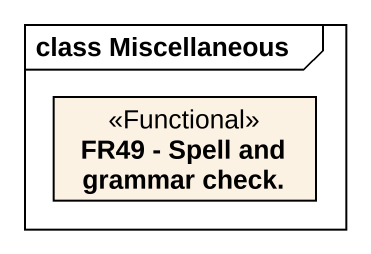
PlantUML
@startuml
mainframe class Miscellaneous
hide circle
hide empty members
class "FR49 - Spell and grammar check." as FR49_Spell_and_grammar_check <<Functional>>
@enduml
